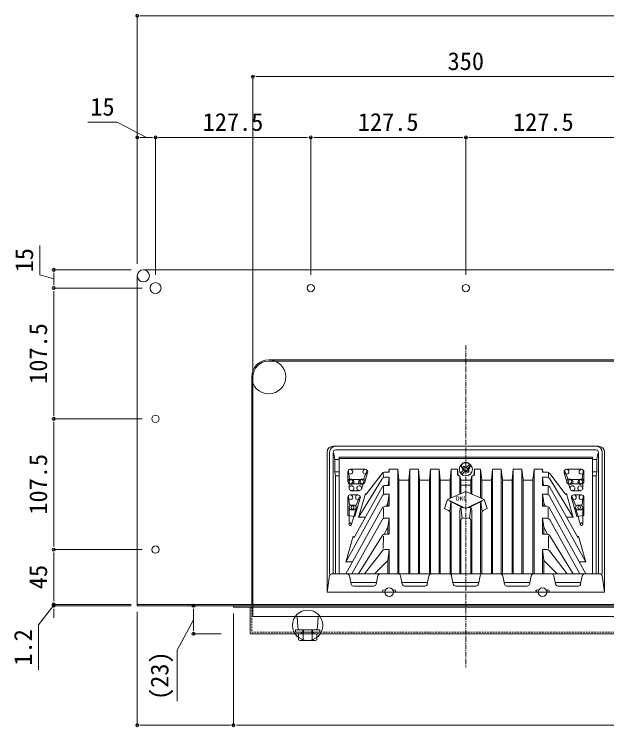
# Model space of a CAD drawing. Units: millimetres, scale not verified. Extents: x -1380 to 1380, y -955 to 955.
# Drawn here: x -22 to 465, y -602 to -16 of the extents above; entities that cross this region are included whole.
import ezdxf
from ezdxf.enums import TextEntityAlignment as Align

# ---------------------------------------------------------------- set-up
doc = ezdxf.new("R2010")
doc.units = ezdxf.units.MM
doc.header["$LTSCALE"] = 3
for name, pattern in [('USER1', [2, 1.25, -0.25, 0.25, -0.25]), ('USER2', [0.375, 0.25, -0.125]), ('USER3', [0.75, 0.5, -0.25])]:
    doc.linetypes.add(name, pattern=pattern)
for name, color, linetype, lineweight in [('0-0_0', 7, 'Continuous', 15), ('0-2_L-2', 7, 'Continuous', 18), ('0-3_L-1', 7, 'Continuous', 18), ('0-4_L-5', 2, 'USER1', 18), ('0-5_L-3', 7, 'Continuous', 18), ('0-9_SUNPO', 7, 'Continuous', 18)]:
    doc.layers.add(name, color=color, linetype=linetype, lineweight=lineweight)
doc.styles.add('ＭＳ ゴシック', font='')
doc.styles.get('ＭＳ ゴシック').set_extended_font_data('MS Gothic')

# ---------------------------------------------------------------- blocks, each defined once
blk = doc.blocks.new('_DOT')
at = {"layer": '0-0_0'}
for p, q in [((-0.5, 0), (-1, 0)), ((0.25, 0), (-0.25, 0))]:
    blk.add_line(p, q, dxfattribs=at)
blk.add_circle((0, 0), 0.25, dxfattribs=at)

msp = doc.modelspace()

# ---------------------------------------------------------------- linework, layer by layer
at = {"layer": '0-2_L-2'}
for p, q in [((186.969, -301.192), (510.969, -301.192)), ((173.969, -501.192), (173.969, -314.192)), ((277.969, -491.192), (274.969, -491.192)), ((173.969, -501.192), (348.969, -501.192)), ((523.969, -501.192), (348.969, -501.192)), ((210.844, -520.325), (210.235, -511.192)), ((227.093, -520.325), (227.702, -511.192)), ((212.84, -522.192), (225.098, -522.192)), ((213.969, -524.192), (213.969, -525.392)), ((223.969, -524.192), (223.969, -525.392))]:
    msp.add_line(p, q, dxfattribs=at)
msp.add_lwpolyline([(157.969, -503.592), (539.969, -503.592), (539.969, -502.392), (157.969, -502.392)], close=True, dxfattribs=at)
for points in [[(171.769, -503.592), (171.769, -525.392), (526.169, -525.392), (526.169, -503.592)], [(173.969, -501.192), (173.969, -511.192), (348.969, -511.192)], [(523.969, -501.192), (523.969, -511.192), (348.969, -511.192)]]:
    msp.add_lwpolyline(points, dxfattribs=at)
at = {"layer": '0-2_L-2', "linetype": 'USER3'}
msp.add_lwpolyline([(172.969, -503.592), (172.969, -524.192), (524.969, -524.192), (524.969, -503.592)], dxfattribs=at)
at = {"layer": '0-2_L-2'}
for centre, radius, start, end in [((186.969, -314.192), 13, 90, 180), ((212.84, -520.192), 2, 183.81407, 270), ((225.098, -520.192), 2, 270, 356.18593)]:
    msp.add_arc(centre, radius, start, end, dxfattribs=at)
at = {"layer": '0-3_L-1'}
for p, q in [((83.969, -226.192), (613.969, -226.192)), ((78.969, -501.192), (78.969, -231.192)), ((186.969, -300.192), (510.969, -300.192)), ((172.969, -501.192), (172.969, -314.192)), ((239.969, -371.192), (457.969, -371.192)), ((455.969, -374.192), (241.969, -374.192)), ((234.969, -376.192), (234.969, -491.192)), ((236.969, -376.192), (236.969, -476.082)), ((239.969, -376.192), (239.969, -476.021)), ((240.462, -377.151), (241.304, -382.201)), ((244.969, -380.227), (452.969, -380.227)), ((452.969, -476.192), (452.969, -380.227)), ((457.476, -377.151), (456.634, -382.201)), ((457.969, -376.192), (457.969, -476.192)), ((460.969, -376.192), (460.969, -476.082)), ((462.969, -376.192), (462.969, -491.192)), ((452.969, -381.192), (244.969, -381.192)), ((352.244, -385.899), (348.969, -389.174)), ((244.969, -392.201), (241.277, -392.201)), ((251.969, -400.192), (251.969, -392.192)), ((252.655, -391.619), (253.455, -398.351)), ((253.969, -390.192), (266.316, -390.192)), ((267.568, -391.829), (264.809, -398.561)), ((285.969, -390.192), (285.707, -392.55)), ((292.969, -390.192), (293.969, -399.192)), ((302.969, -390.192), (301.969, -399.192)), ((309.969, -390.192), (310.969, -399.192)), ((319.969, -390.192), (318.969, -399.192)), ((326.969, -390.192), (327.969, -399.192)), ((336.969, -390.192), (335.969, -399.192)), ((347.951, -390.192), (344.675, -393.467)), ((347.951, -390.192), (344.675, -393.467)), ((348.969, -391.21), (345.694, -394.485)), ((348.969, -391.21), (345.694, -394.485)), ((347.342, -387.547), (346.324, -388.566)), ((346.324, -388.566), (347.951, -390.192)), ((347.342, -387.547), (348.969, -389.174)), ((348.969, -391.21), (350.595, -392.837)), ((353.262, -386.917), (349.987, -390.192)), ((349.987, -390.192), (351.613, -391.818)), ((351.613, -391.818), (350.595, -392.837)), ((355.969, -390.192), (355.378, -395.507)), ((355.969, -394.594), (355.969, -390.192)), ((360.969, -390.192), (361.969, -399.192)), ((370.969, -390.192), (369.969, -399.192)), ((377.969, -390.192), (378.969, -399.192)), ((387.969, -390.192), (386.969, -399.192)), ((394.969, -390.192), (395.969, -399.192)), ((404.969, -390.192), (403.969, -399.192)), ((411.969, -390.192), (412.231, -392.55)), ((430.37, -391.829), (433.129, -398.561)), ((443.969, -390.192), (431.622, -390.192)), ((445.283, -391.619), (444.483, -398.351)), ((445.969, -400.192), (445.969, -392.192)), ((452.969, -392.201), (456.661, -392.201)), ((234.969, -395.198), (234.969, -491.192)), ((241.969, -395.532), (241.969, -476.192)), ((244.969, -395.532), (241.969, -395.532)), ((280.091, -398.135), (261.026, -429.288)), ((268.239, -392.743), (265.948, -400.743)), ((280.068, -393.729), (267.283, -410.466)), ((281.129, -393.284), (281.177, -396.662)), ((282.452, -392.55), (285.969, -392.55)), ((282.65, -396.701), (285.969, -396.701)), ((285.969, -396.701), (285.062, -403.448)), ((285.969, -396.701), (285.969, -403.448)), ((342.969, -395.594), (343.969, -395.594)), ((343.969, -410.587), (343.969, -395.594)), ((343.969, -395.594), (344.969, -399.192)), ((353.969, -410.587), (353.969, -395.594)), ((415.485, -392.55), (411.969, -392.55)), ((411.969, -396.701), (411.969, -403.448)), ((415.288, -396.701), (411.969, -396.701)), ((411.969, -396.701), (412.876, -403.448)), ((416.809, -393.284), (416.76, -396.662)), ((417.846, -398.135), (436.912, -429.288)), ((417.869, -393.729), (430.655, -410.466)), ((429.699, -392.743), (431.989, -400.743)), ((452.969, -395.532), (455.969, -395.532)), ((455.969, -395.532), (455.969, -476.192)), ((252.969, -401.924), (252.969, -400.606)), ((264.025, -402.192), (253.969, -402.192)), ((254.969, -398.606), (262.867, -398.606)), ((264.789, -401.157), (264.51, -402.132)), ((282.727, -403.448), (285.969, -403.448)), ((293.969, -399.192), (293.969, -476.192)), ((293.969, -399.192), (301.969, -399.192)), ((301.969, -399.192), (301.969, -476.192)), ((310.969, -399.192), (310.969, -476.192)), ((310.969, -399.192), (318.969, -399.192)), ((318.969, -399.192), (318.969, -476.192)), ((327.969, -399.192), (327.969, -476.192)), ((327.969, -399.192), (335.969, -399.192)), ((335.969, -399.192), (335.969, -414.139)), ((344.969, -399.192), (352.969, -399.192)), ((344.969, -399.192), (344.969, -410.143)), ((344.969, -403.192), (352.969, -403.192)), ((352.969, -399.192), (352.969, -410.143)), ((361.969, -399.192), (361.969, -414.139)), ((369.969, -399.192), (361.969, -399.192)), ((369.969, -399.192), (369.969, -476.192)), ((378.969, -399.192), (378.969, -476.192)), ((386.969, -399.192), (378.969, -399.192)), ((386.969, -399.192), (386.969, -476.192)), ((395.969, -399.192), (395.969, -476.192)), ((403.969, -399.192), (395.969, -399.192)), ((403.969, -399.192), (403.969, -476.192)), ((415.211, -403.448), (411.969, -403.448)), ((433.148, -401.157), (433.428, -402.132)), ((433.912, -402.192), (443.969, -402.192)), ((442.969, -398.606), (435.071, -398.606)), ((444.969, -401.924), (444.969, -400.606)), ((257.349, -445.62), (280.11, -404.982)), ((281.211, -404.579), (281.216, -410.333)), ((416.727, -404.579), (416.721, -410.333)), ((440.589, -445.62), (417.828, -404.982)), ((280.115, -412.191), (250.578, -466.094)), ((251.969, -428.192), (251.969, -413.192)), ((252.655, -412.619), (253.455, -419.351)), ((253.969, -411.192), (260.303, -411.192)), ((258.796, -419.561), (261.556, -412.829)), ((266.404, -410.026), (260.808, -429.787)), ((282.746, -410.633), (285.969, -410.633)), ((285.969, -410.633), (284.969, -417.668)), ((285.969, -410.633), (285.969, -420.532)), ((411.969, -410.633), (411.969, -420.532)), ((415.192, -410.633), (411.969, -410.633)), ((411.969, -410.633), (412.969, -417.668)), ((417.823, -412.191), (447.36, -466.094)), ((431.533, -410.026), (437.13, -429.787)), ((439.141, -419.561), (436.382, -412.829)), ((443.969, -411.192), (437.634, -411.192)), ((445.283, -412.619), (444.483, -419.351)), ((445.969, -428.192), (445.969, -413.192)), ((252.969, -430.428), (252.969, -421.606)), ((254.969, -419.606), (256.854, -419.606)), ((282.746, -420.532), (285.969, -420.532)), ((283.646, -420.532), (284.969, -417.668)), ((284.969, -417.668), (284.969, -420.532)), ((336.67, -417.147), (335.661, -424.859)), ((346.861, -421.896), (335.861, -416.41)), ((336.969, -418.2), (336.969, -476.192)), ((351.076, -421.896), (362.076, -416.41)), ((360.969, -418.2), (360.969, -476.192)), ((361.268, -417.147), (362.276, -424.859)), ((415.192, -420.532), (411.969, -420.532)), ((412.969, -417.668), (412.969, -420.532)), ((414.292, -420.532), (412.969, -417.668)), ((442.969, -419.606), (441.083, -419.606)), ((444.969, -430.428), (444.969, -421.606)), ((280.115, -422.091), (250.469, -476.192)), ((258.777, -422.157), (256.276, -430.892)), ((281.216, -421.929), (281.211, -429.752)), ((335.969, -425.924), (335.969, -476.192)), ((343.969, -476.192), (343.969, -423.686)), ((344.916, -421.985), (345.903, -430.462)), ((353.021, -421.985), (352.034, -430.462)), ((353.969, -476.192), (353.969, -423.686)), ((361.969, -425.924), (361.969, -476.192)), ((416.721, -421.929), (416.727, -429.752)), ((417.823, -422.091), (447.469, -476.192)), ((439.161, -422.157), (441.661, -430.892)), ((280.11, -431.853), (255.275, -476.192)), ((260.882, -429.523), (266.364, -429.523)), ((282.727, -430.319), (285.969, -430.319)), ((285.969, -430.319), (284.969, -437.756)), ((285.969, -430.319), (285.969, -443.371)), ((344.969, -432.155), (344.969, -476.192)), ((347.833, -430.351), (348.969, -430.895)), ((350.104, -430.351), (348.969, -430.895)), ((352.969, -432.155), (352.969, -476.192)), ((411.969, -430.319), (411.969, -443.371)), ((415.211, -430.319), (411.969, -430.319)), ((411.969, -430.319), (412.969, -437.756)), ((417.828, -431.853), (442.662, -476.192)), ((437.055, -429.523), (431.573, -429.523)), ((281.765, -443.504), (284.969, -437.756)), ((284.969, -437.756), (284.969, -443.371)), ((412.969, -437.756), (412.969, -443.371)), ((416.173, -443.504), (412.969, -437.756)), ((280.091, -444.805), (260.882, -476.192)), ((281.129, -455.226), (281.177, -445.028)), ((282.65, -443.371), (285.969, -443.371)), ((415.288, -443.371), (411.969, -443.371)), ((416.809, -455.226), (416.76, -445.028)), ((417.846, -444.805), (437.055, -476.192)), ((256.431, -445.239), (250.407, -466.51)), ((441.506, -445.239), (447.53, -466.51)), ((282.452, -456.19), (285.969, -456.19)), ((285.969, -456.19), (284.969, -465.055)), ((285.969, -456.19), (285.969, -476.192)), ((411.969, -456.19), (411.969, -476.192)), ((415.485, -456.19), (411.969, -456.19)), ((411.969, -456.19), (412.969, -465.055)), ((280.068, -457.369), (265.689, -476.192)), ((417.869, -457.369), (432.249, -476.192)), ((250.469, -466.292), (255.894, -466.292)), ((284.969, -465.055), (273.96, -476.192)), ((284.969, -465.055), (284.969, -476.192)), ((412.969, -465.055), (412.969, -476.192)), ((412.969, -465.055), (423.978, -476.192)), ((447.469, -466.292), (442.044, -466.292)), ((234.969, -491.192), (236.985, -477.474)), ((251.329, -476.192), (238.469, -476.192)), ((253.29, -477.8), (254.647, -484.584)), ((276.647, -477.8), (275.29, -484.584)), ((293.329, -476.192), (278.608, -476.192)), ((295.29, -477.8), (296.647, -484.584)), ((318.647, -477.8), (317.29, -484.584)), ((335.329, -476.192), (320.608, -476.192)), ((337.29, -477.8), (338.647, -484.584)), ((360.647, -477.8), (359.29, -484.584)), ((362.608, -476.192), (377.329, -476.192)), ((379.29, -477.8), (380.647, -484.584)), ((402.647, -477.8), (401.29, -484.584)), ((404.608, -476.192), (419.329, -476.192)), ((421.29, -477.8), (422.647, -484.584)), ((444.647, -477.8), (443.29, -484.584)), ((446.608, -476.192), (459.469, -476.192)), ((462.969, -491.192), (460.953, -477.474)), ((254.369, -483.192), (275.569, -483.192)), ((296.369, -483.192), (317.569, -483.192)), ((338.369, -483.192), (359.569, -483.192)), ((380.369, -483.192), (401.569, -483.192)), ((422.369, -483.192), (443.569, -483.192)), ((281.581, -491.192), (234.969, -491.192)), ((273.329, -486.192), (256.608, -486.192)), ((273.329, -486.192), (256.608, -486.192)), ((274.969, -491.192), (422.969, -491.192)), ((290.356, -491.192), (407.581, -491.192)), ((315.329, -486.192), (298.608, -486.192)), ((315.329, -486.192), (298.608, -486.192)), ((340.608, -486.192), (357.329, -486.192)), ((382.608, -486.192), (399.329, -486.192)), ((382.608, -486.192), (399.329, -486.192)), ((416.356, -491.192), (462.969, -491.192)), ((424.608, -486.192), (441.329, -486.192)), ((424.608, -486.192), (441.329, -486.192)), ((172.969, -501.192), (524.969, -501.192)), ((524.969, -502.392), (172.969, -502.392))]:
    msp.add_line(p, q, dxfattribs=at)
at = {"layer": '0-3_L-1', "linetype": 'USER2'}
for p, q in [((252.969, -405.778), (252.969, -401.924)), ((264.51, -402.132), (263.309, -406.328)), ((433.428, -402.132), (434.629, -406.328)), ((444.969, -405.778), (444.969, -401.924)), ((261.386, -407.778), (254.969, -407.778)), ((436.552, -407.778), (442.969, -407.778)), ((252.969, -435.318), (252.969, -430.428)), ((256.276, -430.892), (254.93, -435.593)), ((441.661, -430.892), (443.007, -435.593)), ((444.969, -435.318), (444.969, -430.428))]:
    msp.add_line(p, q, dxfattribs=at)
at = {"layer": '0-3_L-1'}
for points in [[(244.969, -380.227), (244.969, -476.192), (452.969, -476.192)], [(241.969, -395.532), (241.277, -392.201), (241.277, -382.201), (244.969, -382.201)], [(455.969, -395.532), (456.661, -392.201), (456.661, -382.201), (452.969, -382.201)], [(292.969, -476.192), (292.969, -390.192), (285.969, -390.192), (285.969, -392.55)], [(309.969, -476.192), (309.969, -390.192), (302.969, -390.192), (302.969, -476.192)], [(326.969, -476.192), (326.969, -390.192), (319.969, -390.192), (319.969, -476.192)], [(341.969, -390.192), (336.969, -390.192), (336.969, -413.695)], [(341.969, -394.594), (341.969, -390.192), (342.559, -395.507)], [(355.969, -390.192), (360.969, -390.192), (360.969, -413.695)], [(370.969, -476.192), (370.969, -390.192), (377.969, -390.192), (377.969, -476.192)], [(387.969, -476.192), (387.969, -390.192), (394.969, -390.192), (394.969, -476.192)], [(404.969, -476.192), (404.969, -390.192), (411.969, -390.192), (411.969, -392.55)], [(354.969, -395.594), (353.969, -395.594), (352.969, -399.192)], [(262.226, -413.743), (257.853, -429.018), (251.969, -428.192)], [(333.969, -415.027), (331.469, -422.508), (334.833, -424.121)], [(363.969, -415.027), (366.469, -422.508), (363.104, -424.121)], [(435.711, -413.743), (440.085, -429.018), (445.969, -428.192)]]:
    msp.add_lwpolyline(points, dxfattribs=at)
for points in [[(348.969, -408.366), (333.969, -415.027), (348.969, -422.508), (363.969, -415.027)], [(172.969, -502.392), (78.969, -502.392), (78.969, -501.192), (172.969, -501.192)]]:
    msp.add_lwpolyline(points, close=True, dxfattribs=at)
for centre, radius in [((83.969, -231.192), 5), ((93.969, -241.192), 4.5), ((221.469, -241.192), 3), ((348.969, -241.192), 3), ((186.969, -314.192), 14), ((93.969, -348.692), 3), ((348.969, -390.192), 5.4), ((348.969, -387.692), 3.5), ((348.969, -387.692), 3.5), ((253.969, -392.192), 2), ((266.316, -392.192), 2), ((431.622, -392.192), 2), ((443.969, -392.192), 2), ((253.969, -400.192), 2), ((264.025, -400.192), 2), ((433.912, -400.192), 2), ((443.969, -400.192), 2), ((254.969, -400.606), 2), ((262.867, -400.606), 2), ((435.071, -400.606), 2), ((442.969, -400.606), 2), ((253.969, -413.192), 2), ((260.303, -413.192), 2), ((437.634, -413.192), 2), ((443.969, -413.192), 2), ((254.969, -421.606), 2), ((256.854, -421.606), 2), ((441.083, -421.606), 2), ((442.969, -421.606), 2), ((93.969, -456.192), 3), ((281.581, -490.192), 1), ((285.969, -491.192), 3.5), ((290.356, -490.192), 1), ((407.581, -490.192), 1), ((411.969, -491.192), 3.5), ((416.356, -490.192), 1)]:
    msp.add_circle(centre, radius, dxfattribs=at)
at = {"layer": '0-3_L-1', "linetype": 'USER2'}
for centre, radius in [((254.969, -405.778), 2), ((261.386, -405.778), 2), ((436.552, -405.778), 2), ((442.969, -405.778), 2), ((253.969, -435.318), 1), ((443.969, -435.318), 1)]:
    msp.add_circle(centre, radius, dxfattribs=at)
at = {"layer": '0-3_L-1'}
for centre, radius, start, end in [((239.969, -376.192), 5, 90, 180), ((241.969, -376.192), 5, 90, 180), ((241.969, -376.192), 2, 90, 180), ((455.969, -376.192), 5, 0, 90), ((455.969, -376.192), 2, 0, 90), ((457.969, -376.192), 5, 0, 90), ((282.452, -395.55), 3, 90, 142.62294), ((282.65, -399.701), 3, 90, 148.53394), ((342.969, -394.594), 1, 180, 270), ((354.969, -394.594), 1, 270, 0), ((415.288, -399.701), 3, 31.46606, 90), ((415.485, -395.55), 3, 37.37706, 90), ((282.727, -406.448), 3, 90, 150.74686), ((415.211, -406.448), 3, 29.25314, 90), ((266.885, -410.162), 0.5, 164.18709, 322.62294), ((282.746, -413.633), 3, 90, 151.27822), ((415.192, -413.633), 3, 28.72178, 90), ((431.052, -410.162), 0.5, 217.37706, 15.81291), ((282.746, -423.532), 3, 90, 151.27844), ((334.969, -418.2), 2, 0, 63.4925), ((345.969, -423.686), 2, 63.4925, 180), ((351.969, -423.686), 2, 0, 116.5075), ((362.969, -418.2), 2, 116.5075, 180), ((415.192, -423.532), 3, 28.72156, 90), ((333.969, -425.924), 2, 0, 64.39393), ((363.969, -425.924), 2, 115.60607, 180), ((262.732, -430.332), 2, 148.53394, 164.18709), ((282.727, -433.319), 3, 90, 150.74686), ((346.969, -432.155), 2, 64.39393, 180), ((350.969, -432.155), 2, 0, 115.60607), ((415.211, -433.319), 3, 29.25314, 90), ((435.206, -430.332), 2, 15.81291, 31.46606), ((282.65, -446.371), 3, 90, 148.53394), ((415.288, -446.371), 3, 31.46606, 90), ((256.913, -445.375), 0.5, 164.18665, 330.74686), ((441.025, -445.375), 0.5, 209.25314, 15.81335), ((282.452, -459.19), 3, 90, 142.62294), ((415.485, -459.19), 3, 37.37706, 90), ((252.331, -467.055), 2, 151.27822, 164.18665), ((445.606, -467.055), 2, 15.81335, 28.72178), ((238.469, -477.692), 1.5, 90, 171.63995), ((251.329, -478.192), 2, 11.30993, 90), ((278.608, -478.192), 2, 90, 168.69007), ((293.329, -478.192), 2, 11.30993, 90), ((320.608, -478.192), 2, 90, 168.69007), ((335.329, -478.192), 2, 11.30993, 90), ((362.608, -478.192), 2, 90, 168.69007), ((377.329, -478.192), 2, 11.30993, 90), ((404.608, -478.192), 2, 90, 168.69007), ((419.329, -478.192), 2, 11.30993, 90), ((446.608, -478.192), 2, 90, 168.69007), ((459.469, -477.692), 1.5, 8.36005, 90), ((256.608, -484.192), 2, 191.30993, 270), ((273.329, -484.192), 2, 270, 348.69007), ((298.608, -484.192), 2, 191.30993, 270), ((315.329, -484.192), 2, 270, 348.69007), ((340.608, -484.192), 2, 191.30993, 270), ((357.329, -484.192), 2, 270, 348.69007), ((382.608, -484.192), 2, 191.30993, 270), ((399.329, -484.192), 2, 270, 348.69007), ((424.608, -484.192), 2, 191.30993, 270), ((441.329, -484.192), 2, 270, 348.69007)]:
    msp.add_arc(centre, radius, start, end, dxfattribs=at)
at = {"layer": '0-4_L-5'}
msp.add_line((348.969, -288.29), (348.969, -553.062), dxfattribs=at)
at = {"layer": '0-5_L-3'}
for p, q in [((214.969, -522.192), (214.969, -525.419)), ((215.216, -530.341), (215.216, -525.419)), ((222.722, -530.341), (222.722, -525.419)), ((222.969, -525.419), (222.969, -522.192)), ((212.469, -530.919), (215.216, -530.341)), ((222.722, -530.341), (225.469, -530.919))]:
    msp.add_line(p, q, dxfattribs=at)
at = {"layer": '0-5_L-3', "color": 6}
for p, q in [((215.669, -522.192), (215.669, -525.419)), ((222.269, -522.192), (222.269, -525.419))]:
    msp.add_line(p, q, dxfattribs=at)
at = {"layer": '0-5_L-3'}
for points in [[(208.969, -524.192), (228.969, -524.192), (228.969, -522.192), (208.969, -522.192)], [(211.469, -525.419), (211.469, -530.341), (212.469, -530.919), (225.469, -530.919), (226.469, -530.341), (226.469, -525.419)]]:
    msp.add_lwpolyline(points, close=True, dxfattribs=at)
msp.add_circle((218.969, -518.433), 12.485, dxfattribs=at)
at = {"layer": '0-9_SUNPO'}
for p, q in [((78.969, -221.192), (78.969, -17.349)), ((83.969, -17.349), (613.969, -17.349)), ((173.969, -309.192), (173.969, -67.349)), ((178.969, -67.349), (518.969, -67.349)), ((78.969, -221.192), (78.969, -117.349)), ((83.969, -117.349), (88.969, -117.349)), ((93.969, -230.192), (93.969, -117.349)), ((93.969, -230.192), (93.969, -117.349)), ((98.969, -117.349), (216.469, -117.349)), ((221.469, -230.192), (221.469, -117.349)), ((221.469, -230.192), (221.469, -117.349)), ((226.469, -117.349), (343.969, -117.349)), ((348.969, -230.192), (348.969, -117.349)), ((348.969, -230.192), (348.969, -117.349)), ((353.969, -117.349), (471.469, -117.349)), ((73.969, -226.192), (10.282, -226.192)), ((10.282, -236.192), (10.282, -231.192)), ((82.969, -241.192), (10.282, -241.192)), ((82.969, -241.192), (10.282, -241.192)), ((10.282, -343.692), (10.282, -246.192)), ((82.969, -348.692), (10.282, -348.692)), ((82.969, -348.692), (10.282, -348.692)), ((10.282, -451.192), (10.282, -353.692)), ((82.969, -456.192), (10.282, -456.192)), ((82.969, -456.192), (10.282, -456.192)), ((10.282, -496.192), (10.282, -461.192)), ((10.282, -496.192), (10.282, -491.192)), ((73.969, -501.192), (10.282, -501.192)), ((10.282, -502.392), (10.282, -501.192)), ((10.282, -502.392), (10.282, -501.192)), ((73.969, -501.192), (10.282, -501.192)), ((73.969, -502.392), (10.282, -502.392)), ((147.969, -502.392), (125.179, -502.392)), ((10.282, -507.392), (10.282, -512.392)), ((78.969, -507.392), (78.969, -600.569)), ((125.179, -507.392), (125.179, -520.392)), ((157.969, -508.592), (157.969, -600.569)), ((157.969, -508.592), (157.969, -600.569)), ((147.969, -525.392), (125.179, -525.392)), ((83.969, -600.569), (152.969, -600.569)), ((162.969, -600.569), (534.969, -600.569))]:
    msp.add_line(p, q, dxfattribs=at)
for points in [[(86.469, -117.349), (62.36, -104.849), (38.431, -104.849)], [(10.282, -233.692), (-1.218, -230.242), (-1.218, -206.313)], [(10.282, -501.792), (-2.218, -518.035), (-2.218, -555.06)], [(125.179, -513.892), (111.617, -538.831), (111.617, -580.73)]]:
    msp.add_lwpolyline(points, dxfattribs=at)

# ---------------------------------------------------------------- block references
at = {"layer": '0-9_SUNPO', "xscale": 5, "yscale": 5}
for p, rotation in [((78.969, -17.349), 180), ((173.969, -67.349), 180), ((78.969, -117.349), 180), ((93.969, -117.349), 180), ((221.469, -117.349), 180), ((348.969, -117.349), 180), ((10.282, -226.192), 90), ((10.282, -241.192), 270), ((10.282, -241.192), 90), ((10.282, -348.692), 270), ((10.282, -348.692), 90), ((10.282, -456.192), 270), ((10.282, -456.192), 90), ((10.282, -501.192), 270), ((10.282, -501.192), 270), ((10.282, -502.392), 90), ((125.179, -502.392), 90), ((125.179, -525.392), 270), ((78.969, -600.569), 180), ((157.969, -600.569), 180)]:
    msp.add_blockref('_DOT', p, dxfattribs=dict(at, rotation=rotation))
for p in [(93.969, -117.349), (221.469, -117.349), (348.969, -117.349), (157.969, -600.569)]:
    msp.add_blockref('_DOT', p, dxfattribs=at)

# ---------------------------------------------------------------- texts
at = {"layer": '0-3_L-1', "style": 'ＭＳ ゴシック', "width": 1.2}
msp.add_text('DKC', height=3.666, dxfattribs=at).set_placement((340.826, -417.085), align=Align.BOTTOM_LEFT)
at = {"layer": '0-9_SUNPO', "style": 'ＭＳ ゴシック'}
for s, p in [('350', (333.969, -66.349)), ('15', (40.395, -103.849)), ('127.5', (132.719, -116.349)), ('127.5', (260.219, -116.349)), ('127.5', (387.719, -116.349))]:
    msp.add_text(s, height=14.66, dxfattribs=at).set_placement(p, align=Align.BOTTOM_LEFT)
for s, p in [('15', (-2.218, -228.278)), ('107.5', (9.282, -319.942)), ('107.5', (9.282, -427.442)), ('45', (9.282, -488.692)), ('1.2', (-3.218, -551.548)), ('(23)', (108.942, -579.781))]:
    msp.add_text(s, height=14.66, rotation=90, dxfattribs=at).set_placement(p, align=Align.BOTTOM_LEFT)

doc.saveas('drawing.dxf')
